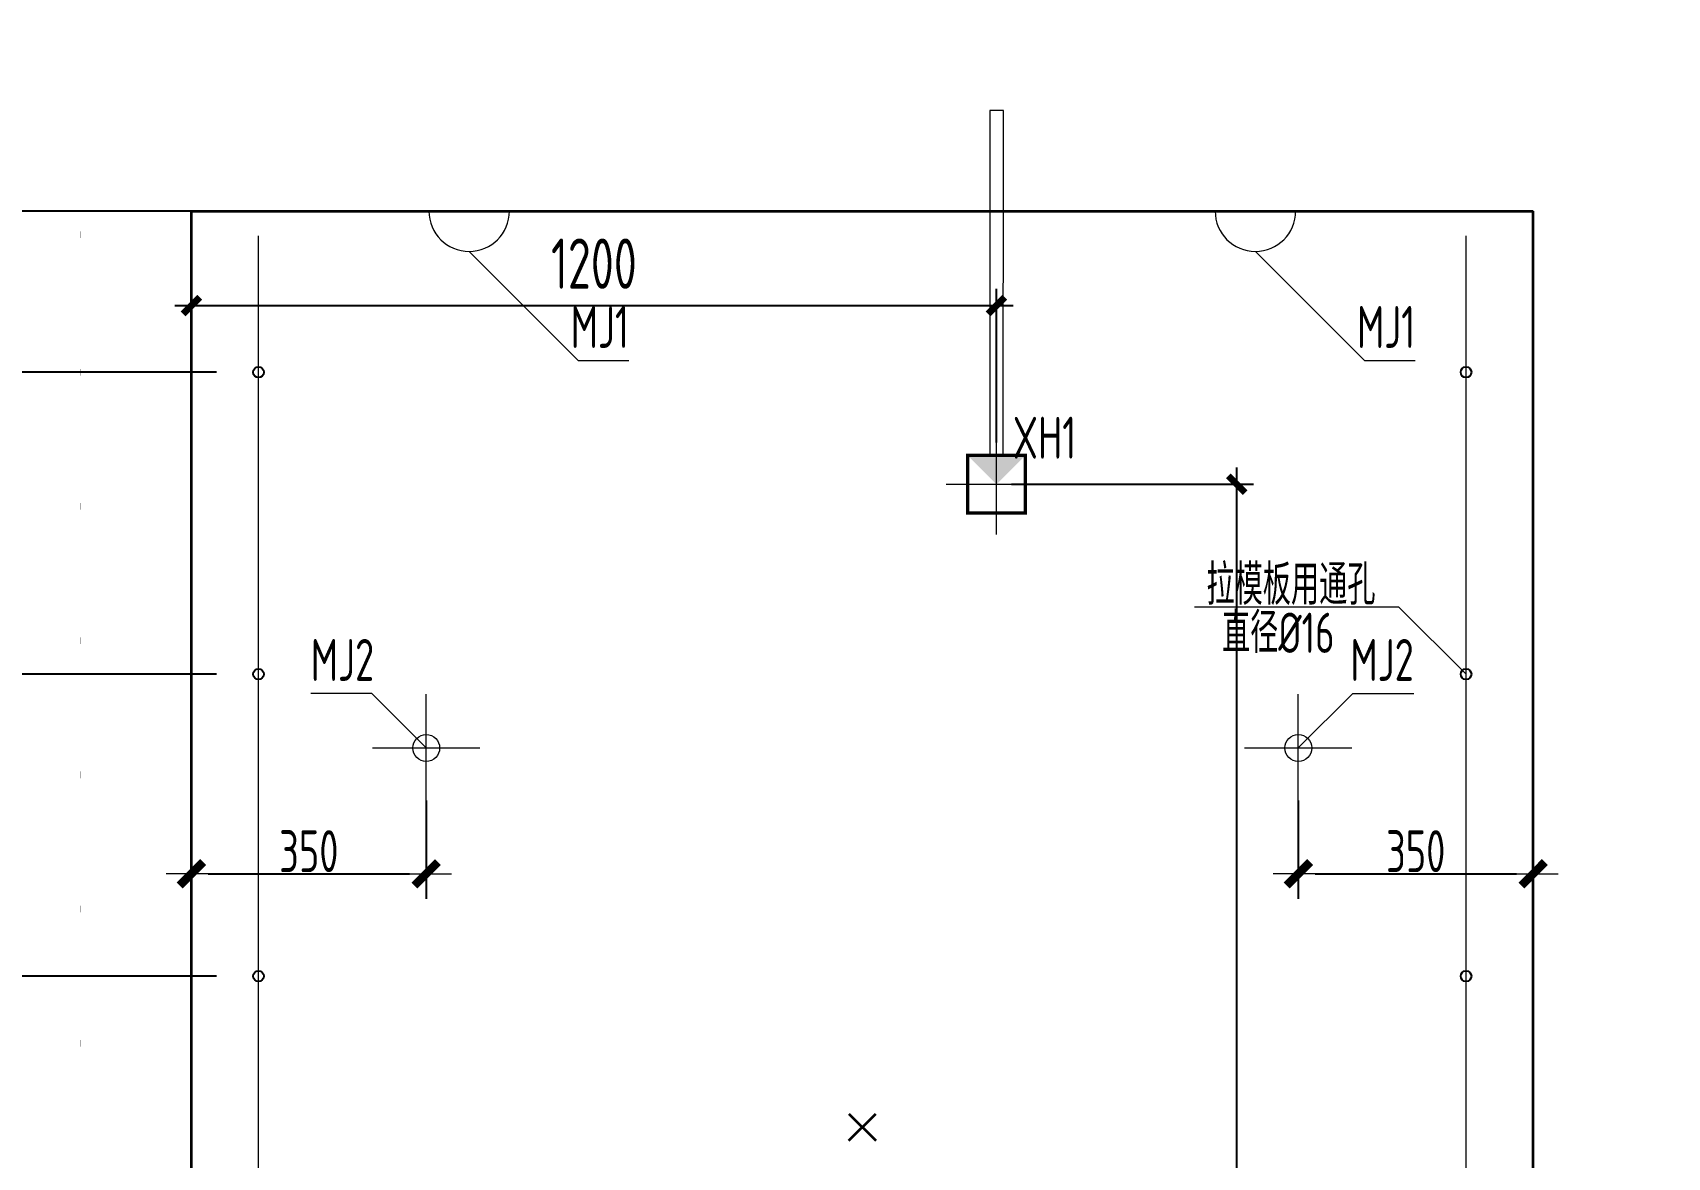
# Model space of a CAD drawing. Extents: x -85320 to 1679916, y -1321939 to 627.
# Drawn here: x 1508007 to 1517754, y -843974 to -837270 of the extents above; entities that cross this region are included whole.
import ezdxf
from ezdxf.enums import TextEntityAlignment as Align

# ---------------------------------------------------------------- set-up
doc = ezdxf.new("R2010")
doc.units = 0
doc.header["$LTSCALE"] = 1000
doc.linetypes.add('DOTE', pattern=[2.42, 2, -0.2, 0.02, -0.2])
for name, color, linetype in [('DIAN BOX', 7, 'Continuous'), ('S_WALL', 9, 'Continuous'), ('套筒垫片', 7, 'Continuous'), ('拉模', 7, 'Continuous'), ('详图符号', 7, 'Continuous')]:
    doc.layers.add(name, color=color, linetype=linetype)
for name, color, linetype, lineweight in [('WCOL', 7, 'Continuous', 0), ('参数表文字', 7, 'Continuous', 18), ('手孔', 6, 'Continuous', 0), ('直线', 7, 'Continuous', 18), ('预制墙埋件', 8, 'Continuous', 18), ('预制墙墙身水平筋', 130, 'Continuous', 18), ('预制墙墙身纵向受力筋', 1, 'Continuous', 18), ('预制墙详图标注', 3, 'Continuous', 18), ('预制墙详图轮廓', 3, 'Continuous', 35)]:
    doc.layers.add(name, color=color, linetype=linetype, lineweight=lineweight)
doc.styles.add('TSSD_Dimension', font='tssdeng.shx', dxfattribs={"width": 0.7, "bigfont": 'hztxt.shx'})
doc.styles.add('TSSD_Num', font='tssdeng.shx', dxfattribs={"width": 0.7, "bigfont": 'hztxt.shx'})
doc.styles.add('TSSD_Rein', font='Tssdeng.shx', dxfattribs={"width": 0.7, "bigfont": 'hztxt.shx'})
doc.styles.add('样式 1', font='yjkeng.shx', dxfattribs={"width": 0.7, "bigfont": 'yjkchn.shx'})
doc.dimstyles.new('标注', dxfattribs={"dimtxt": 300, "dimasz": 100, "dimexe": 100, "dimexo": 250, "dimgap": 100, "dimtad": 1, "dimdec": 0, "dimlfac": 0.25, "dimzin": 0, "dimdsep": 46, "dimtxsty": 'TSSD_Dimension', "dimblk": 'ARCHTICK', "dimcen": 0, "dimdle": 100, "dimclrt": 7, "dimadec": 0, "dimazin": 0, "dimtfac": 1, "dimtdec": 0, "dimtix": 1, "dimtmove": 2, "dimatfit": 3, "dimfxl": 1, "dimtolj": 1, "dimtzin": 0, "dimarcsym": 0})
doc.dimstyles.new('盈建科结构', dxfattribs={"dimscale": 100, "dimtxt": 2.5, "dimasz": 1, "dimexe": 1.5, "dimexo": 0.625, "dimgap": 0.1, "dimtad": 1, "dimdec": 0, "dimrnd": 1, "dimzin": 0, "dimdsep": 46, "dimtxsty": '样式 1', "dimblk": '_yjkbk', "dimblk1": 'ARCHTICK', "dimblk2": 'ARCHTICK', "dimcen": 0.09, "dimadec": 0, "dimazin": 0, "dimtfac": 1, "dimtdec": 4, "dimtix": 1, "dimtmove": 2, "dimatfit": 3, "dimfxl": 1, "dimtolj": 1, "dimtzin": 0, "dimarcsym": 0})

# ---------------------------------------------------------------- blocks, each defined once
blk = doc.blocks.new('_ArchTick')
at = {"color": 0, "linetype": 'ByBlock', "const_width": 0.4}
blk.add_lwpolyline([(-0.5, -0.5), (0.5, 0.5)], dxfattribs=at)
blk = doc.blocks.new('*D1952')
at = {"layer": 'Defpoints', "color": 0, "transparency": 16777216}
for p in [(1513753.7, -838896.4), (1508953.7, -839961.6), (1513753.7, -839961.6)]:
    blk.add_point(p, dxfattribs=at)
at = {"layer": '手孔', "color": 0, "lineweight": -2, "transparency": 16777216}
for p, q in [((1508953.7, -839711.6), (1508953.7, -838796.4)), ((1513753.7, -839711.6), (1513753.7, -838796.4)), ((1508853.7, -838896.4), (1513853.7, -838896.4))]:
    blk.add_line(p, q, dxfattribs=at)
at = {"layer": '手孔', "color": 0, "lineweight": -2, "transparency": 16777216, "xscale": 100, "yscale": 100, "zscale": 100, "rotation": 180}
blk.add_blockref('_ArchTick', (1508953.7, -838896.4), dxfattribs=at)
at = {"layer": '手孔', "color": 0, "lineweight": -2, "transparency": 16777216, "xscale": 100, "yscale": 100, "zscale": 100}
blk.add_blockref('_ArchTick', (1513753.7, -838896.4), dxfattribs=at)
at = {"layer": '手孔', "color": 7, "transparency": 16777216, "insert": (1511353.7, -838646.4), "char_height": 300, "attachment_point": 5, "style": 'TSSD_Dimension'}
blk.add_mtext('\\A1;1200', dxfattribs=at)
blk = doc.blocks.new('*D1953')
at = {"layer": 'Defpoints', "color": 0, "transparency": 16777216}
for p in [(1513593.7, -839961.6), (1515186.4, -839961.6), (1515727.6, -849253.6)]:
    blk.add_point(p, dxfattribs=at)
at = {"layer": '手孔', "color": 0, "lineweight": -2, "transparency": 16777216}
for p, q in [((1515186.4, -849353.6), (1515186.4, -839861.6)), ((1513843.7, -839961.6), (1515286.4, -839961.6)), ((1515477.6, -849253.6), (1515086.4, -849253.6))]:
    blk.add_line(p, q, dxfattribs=at)
at = {"layer": '手孔', "color": 0, "lineweight": -2, "transparency": 16777216, "xscale": 100, "yscale": 100, "zscale": 100}
for p, rotation in [((1515186.4, -839961.6), 90), ((1515186.4, -849253.6), 270)]:
    blk.add_blockref('_ArchTick', p, dxfattribs=dict(at, rotation=rotation))
at = {"layer": '手孔', "color": 7, "transparency": 16777216, "insert": (1514936.4, -844607.6), "char_height": 300, "attachment_point": 5, "rotation": 90, "style": 'TSSD_Dimension'}
blk.add_mtext('\\A1;2323', dxfattribs=at)
blk = doc.blocks.new('线盒反')
at = {"layer": 'DIAN BOX'}
h = blk.add_hatch(color=256, dxfattribs=at)
h.dxf.hatch_style = 1
h.paths.add_polyline_path([(1384986.3, -744412.7), (1384814.3, -744240.7), (1385158.3, -744240.7)])
at = {"color": 6, "const_width": 20}
blk.add_lwpolyline([(1384814.3, -744240.7), (1384814.3, -744240.7), (1385158.3, -744240.7), (1385158.3, -744584.7), (1384814.3, -744584.7), (1384814.3, -744240.7)], dxfattribs=at)
at = {"layer": 'WCOL', "color": 4, "linetype": 'DOTE'}
for p, q in [((1384986.3, -744712), (1384986.3, -744113.3)), ((1385285.7, -744412.7), (1384687, -744412.7))]:
    blk.add_line(p, q, dxfattribs=at)
at = {"layer": 'WCOL', "color": 5}
blk.add_lwpolyline([(1385158.3, -744584.7), (1384814.3, -744584.7), (1384814.3, -744240.7), (1385158.3, -744240.7)], close=True, dxfattribs=at)
blk = doc.blocks.new('_yjkbk')
blk.add_line((-1, 0), (1.5, 0))
blk.add_lwpolyline([(-0.7, -0.7, 0.5, 0.5, 0), (0.7, 0.7, 0.5, 0.5, 0)], format="xyseb")
blk = doc.blocks.new('*D2049')
at = {"layer": 'Defpoints', "color": 0, "transparency": 16777216}
for p in [(1508953.7, -841783.6), (1510353.7, -841783.6), (1510353.7, -842283.6)]:
    blk.add_point(p, dxfattribs=at)
at = {"layer": '预制墙详图标注', "color": 0, "lineweight": -2, "transparency": 16777216}
for p, q in [((1508953.7, -841846.1), (1508953.7, -842433.6)), ((1510353.7, -841846.1), (1510353.7, -842433.6)), ((1509053.7, -842283.6), (1510253.7, -842283.6))]:
    blk.add_line(p, q, dxfattribs=at)
at = {"layer": '预制墙详图标注', "color": 0, "lineweight": -2, "transparency": 16777216, "xscale": 100, "yscale": 100, "zscale": 100, "rotation": 180}
blk.add_blockref('_yjkbk', (1508953.7, -842283.6), dxfattribs=at)
at = {"layer": '预制墙详图标注', "color": 0, "lineweight": -2, "transparency": 16777216, "xscale": 100, "yscale": 100, "zscale": 100}
blk.add_blockref('_yjkbk', (1510353.7, -842283.6), dxfattribs=at)
at = {"layer": '预制墙详图标注', "color": 0, "transparency": 16777216, "insert": (1509653.7, -842273.6), "char_height": 250, "attachment_point": 8, "style": '样式 1'}
blk.add_mtext('\\A1;350', dxfattribs=at)
blk = doc.blocks.new('*D2051')
at = {"layer": 'Defpoints', "color": 0, "transparency": 16777216}
for p in [(1515553.7, -841783.6), (1516953.7, -841783.6), (1516953.7, -842283.6)]:
    blk.add_point(p, dxfattribs=at)
at = {"layer": '预制墙详图标注', "color": 0, "lineweight": -2, "transparency": 16777216}
for p, q in [((1515553.7, -841846.1), (1515553.7, -842433.6)), ((1516953.7, -841846.1), (1516953.7, -842433.6)), ((1515653.7, -842283.6), (1516853.7, -842283.6))]:
    blk.add_line(p, q, dxfattribs=at)
at = {"layer": '预制墙详图标注', "color": 0, "lineweight": -2, "transparency": 16777216, "xscale": 100, "yscale": 100, "zscale": 100, "rotation": 180}
blk.add_blockref('_yjkbk', (1515553.7, -842283.6), dxfattribs=at)
at = {"layer": '预制墙详图标注', "color": 0, "lineweight": -2, "transparency": 16777216, "xscale": 100, "yscale": 100, "zscale": 100}
blk.add_blockref('_yjkbk', (1516953.7, -842283.6), dxfattribs=at)
at = {"layer": '预制墙详图标注', "color": 0, "transparency": 16777216, "insert": (1516253.7, -842273.6), "char_height": 250, "attachment_point": 8, "style": '样式 1'}
blk.add_mtext('\\A1;350', dxfattribs=at)
blk = doc.blocks.new('*D3015')
at = {"layer": 'Defpoints', "color": 0, "transparency": 16777216}
for p in [(1020088.1, -842246.6), (1021395.2, -842246.6), (1021395.2, -843206.6)]:
    blk.add_point(p, dxfattribs=at)
at = {"layer": '拉模', "color": 0, "lineweight": -2, "transparency": 16777216}
for p, q in [((1020088.1, -843306.6), (1020088.1, -842146.6)), ((1021145.2, -842246.6), (1019988.1, -842246.6)), ((1021145.2, -843206.6), (1019988.1, -843206.6))]:
    blk.add_line(p, q, dxfattribs=at)
at = {"layer": '拉模', "color": 0, "lineweight": -2, "transparency": 16777216, "xscale": 100, "yscale": 100, "zscale": 100}
for p, rotation in [((1020088.1, -842246.6), 90), ((1020088.1, -843206.6), 270)]:
    blk.add_blockref('_ArchTick', p, dxfattribs=dict(at, rotation=rotation))
at = {"layer": '拉模', "color": 7, "transparency": 16777216, "insert": (1019838.1, -842726.6), "char_height": 300, "attachment_point": 5, "rotation": 90, "style": 'TSSD_Dimension'}
blk.add_mtext('\\A1;240', dxfattribs=at)
blk = doc.blocks.new('*D3016')
at = {"layer": 'Defpoints', "color": 0, "transparency": 16777216}
for p in [(1021567.4, -839193.9), (1021167.4, -839294.6), (1021567.4, -839294.6)]:
    blk.add_point(p, dxfattribs=at)
at = {"layer": '拉模', "color": 0, "lineweight": -2, "transparency": 16777216}
for p, q in [((1021167.4, -839044.6), (1021167.4, -839093.9)), ((1021567.4, -839044.6), (1021567.4, -839093.9)), ((1021167.4, -839193.9), (1021067.4, -839193.9)), ((1021167.4, -839193.9), (1021567.4, -839193.9)), ((1021567.4, -839193.9), (1021667.4, -839193.9))]:
    blk.add_line(p, q, dxfattribs=at)
at = {"layer": '拉模', "color": 0, "lineweight": -2, "transparency": 16777216, "xscale": 100, "yscale": 100, "zscale": 100}
blk.add_blockref('_ArchTick', (1021167.4, -839193.9), dxfattribs=at)
at = {"layer": '拉模', "color": 0, "lineweight": -2, "transparency": 16777216, "xscale": 100, "yscale": 100, "zscale": 100, "rotation": 180}
blk.add_blockref('_ArchTick', (1021567.4, -839193.9), dxfattribs=at)
at = {"layer": '拉模', "color": 7, "transparency": 16777216, "insert": (1021367.4, -838943.9), "char_height": 300, "attachment_point": 5, "style": 'TSSD_Dimension'}
blk.add_mtext('\\A1;100', dxfattribs=at)
blk = doc.blocks.new('*D3017')
at = {"layer": 'Defpoints', "color": 0, "transparency": 16777216}
for p in [(1021567.4, -840446.6), (1020088.1, -842246.6), (1021567.4, -842246.6)]:
    blk.add_point(p, dxfattribs=at)
at = {"layer": '拉模', "color": 0, "lineweight": -2, "transparency": 16777216}
for p, q in [((1020088.1, -840346.6), (1020088.1, -842346.6)), ((1021317.4, -840446.6), (1019988.1, -840446.6)), ((1021317.4, -842246.6), (1019988.1, -842246.6))]:
    blk.add_line(p, q, dxfattribs=at)
at = {"layer": '拉模', "color": 0, "lineweight": -2, "transparency": 16777216, "xscale": 100, "yscale": 100, "zscale": 100}
for p, rotation in [((1020088.1, -840446.6), 90), ((1020088.1, -842246.6), 270)]:
    blk.add_blockref('_ArchTick', p, dxfattribs=dict(at, rotation=rotation))
at = {"layer": '拉模', "color": 7, "transparency": 16777216, "insert": (1019838.1, -841346.6), "char_height": 300, "attachment_point": 5, "rotation": 90, "style": 'TSSD_Dimension'}
blk.add_mtext('\\A1;450', dxfattribs=at)
blk = doc.blocks.new('*D3018')
at = {"layer": 'Defpoints', "color": 0, "transparency": 16777216}
for p in [(1021567.4, -838646.6), (1020088.1, -840446.6), (1021567.4, -840446.6)]:
    blk.add_point(p, dxfattribs=at)
at = {"layer": '拉模', "color": 0, "lineweight": -2, "transparency": 16777216}
for p, q in [((1020088.1, -838546.6), (1020088.1, -840546.6)), ((1021317.4, -838646.6), (1019988.1, -838646.6)), ((1021317.4, -840446.6), (1019988.1, -840446.6))]:
    blk.add_line(p, q, dxfattribs=at)
at = {"layer": '拉模', "color": 0, "lineweight": -2, "transparency": 16777216, "xscale": 100, "yscale": 100, "zscale": 100}
for p, rotation in [((1020088.1, -838646.6), 90), ((1020088.1, -840446.6), 270)]:
    blk.add_blockref('_ArchTick', p, dxfattribs=dict(at, rotation=rotation))
at = {"layer": '拉模', "color": 7, "transparency": 16777216, "insert": (1019838.1, -839546.6), "char_height": 300, "attachment_point": 5, "rotation": 90, "style": 'TSSD_Dimension'}
blk.add_mtext('\\A1;450', dxfattribs=at)
blk = doc.blocks.new('*D3019')
at = {"layer": 'Defpoints', "color": 0, "transparency": 16777216}
for p in [(1021567.4, -836846.6), (1020088.1, -838646.6), (1021567.4, -838646.6)]:
    blk.add_point(p, dxfattribs=at)
at = {"layer": '拉模', "color": 0, "lineweight": -2, "transparency": 16777216}
for p, q in [((1020088.1, -836746.6), (1020088.1, -838746.6)), ((1021317.4, -836846.6), (1019988.1, -836846.6)), ((1021317.4, -838646.6), (1019988.1, -838646.6))]:
    blk.add_line(p, q, dxfattribs=at)
at = {"layer": '拉模', "color": 0, "lineweight": -2, "transparency": 16777216, "xscale": 100, "yscale": 100, "zscale": 100}
for p, rotation in [((1020088.1, -836846.6), 90), ((1020088.1, -838646.6), 270)]:
    blk.add_blockref('_ArchTick', p, dxfattribs=dict(at, rotation=rotation))
at = {"layer": '拉模', "color": 7, "transparency": 16777216, "insert": (1019838.1, -837746.6), "char_height": 300, "attachment_point": 5, "rotation": 90, "style": 'TSSD_Dimension'}
blk.add_mtext('\\A1;450', dxfattribs=at)
blk = doc.blocks.new('*D3020')
at = {"layer": 'Defpoints', "color": 0, "transparency": 16777216}
for p in [(1021567.4, -835046.6), (1020088.1, -836846.6), (1021567.4, -836846.6)]:
    blk.add_point(p, dxfattribs=at)
at = {"layer": '拉模', "color": 0, "lineweight": -2, "transparency": 16777216}
for p, q in [((1020088.1, -834946.6), (1020088.1, -836946.6)), ((1021317.4, -835046.6), (1019988.1, -835046.6)), ((1021317.4, -836846.6), (1019988.1, -836846.6))]:
    blk.add_line(p, q, dxfattribs=at)
at = {"layer": '拉模', "color": 0, "lineweight": -2, "transparency": 16777216, "xscale": 100, "yscale": 100, "zscale": 100}
for p, rotation in [((1020088.1, -835046.6), 90), ((1020088.1, -836846.6), 270)]:
    blk.add_blockref('_ArchTick', p, dxfattribs=dict(at, rotation=rotation))
at = {"layer": '拉模', "color": 7, "transparency": 16777216, "insert": (1019838.1, -835946.6), "char_height": 300, "attachment_point": 5, "rotation": 90, "style": 'TSSD_Dimension'}
blk.add_mtext('\\A1;450', dxfattribs=at)
blk = doc.blocks.new('*D3021')
at = {"layer": 'Defpoints', "color": 0, "transparency": 16777216}
for p in [(1021567.4, -833246.6), (1020088.1, -835046.6), (1021567.4, -835046.6)]:
    blk.add_point(p, dxfattribs=at)
at = {"layer": '拉模', "color": 0, "lineweight": -2, "transparency": 16777216}
for p, q in [((1020088.1, -833146.6), (1020088.1, -835146.6)), ((1021317.4, -833246.6), (1019988.1, -833246.6)), ((1021317.4, -835046.6), (1019988.1, -835046.6))]:
    blk.add_line(p, q, dxfattribs=at)
at = {"layer": '拉模', "color": 0, "lineweight": -2, "transparency": 16777216, "xscale": 100, "yscale": 100, "zscale": 100}
for p, rotation in [((1020088.1, -833246.6), 90), ((1020088.1, -835046.6), 270)]:
    blk.add_blockref('_ArchTick', p, dxfattribs=dict(at, rotation=rotation))
at = {"layer": '拉模', "color": 7, "transparency": 16777216, "insert": (1019838.1, -834146.6), "char_height": 300, "attachment_point": 5, "rotation": 90, "style": 'TSSD_Dimension'}
blk.add_mtext('\\A1;450', dxfattribs=at)
blk = doc.blocks.new('*D3022')
at = {"layer": 'Defpoints', "color": 0, "transparency": 16777216}
for p in [(1020088.1, -832286.6), (1021567.4, -832286.6), (1021567.4, -833246.6)]:
    blk.add_point(p, dxfattribs=at)
at = {"layer": '拉模', "color": 0, "lineweight": -2, "transparency": 16777216}
for p, q in [((1020088.1, -833346.6), (1020088.1, -832186.6)), ((1021317.4, -832286.6), (1019988.1, -832286.6)), ((1021317.4, -833246.6), (1019988.1, -833246.6))]:
    blk.add_line(p, q, dxfattribs=at)
at = {"layer": '拉模', "color": 0, "lineweight": -2, "transparency": 16777216, "xscale": 100, "yscale": 100, "zscale": 100}
for p, rotation in [((1020088.1, -832286.6), 90), ((1020088.1, -833246.6), 270)]:
    blk.add_blockref('_ArchTick', p, dxfattribs=dict(at, rotation=rotation))
at = {"layer": '拉模', "color": 7, "transparency": 16777216, "insert": (1019838.1, -832766.6), "char_height": 300, "attachment_point": 5, "rotation": 90, "style": 'TSSD_Dimension'}
blk.add_mtext('\\A1;240', dxfattribs=at)
blk = doc.blocks.new('拉模孔')
at = {"layer": 'S_WALL'}
for centre in [(1021567.4, -833246.6), (1021567.4, -835046.6), (1021567.4, -836846.6), (1021567.4, -838646.6), (1021567.4, -840446.6), (1021567.4, -842246.6)]:
    blk.add_circle(centre, 32, dxfattribs=at)
at = {"layer": '拉模', "color": 3, "lineweight": 0}
blk.add_line((1021567.4, -843206.6), (1021567.4, -832432.7), dxfattribs=at)
at = {"layer": '拉模', "color": 3}
for base, p1, p2, picture, middle in [((1020088.1, -832286.6), (1021567.4, -833246.6), (1021567.4, -832286.6), '*D3022', (1019838.1, -832766.6)), ((1020088.1, -835046.6), (1021567.4, -833246.6), (1021567.4, -835046.6), '*D3021', (1019838.1, -834146.6)), ((1020088.1, -836846.6), (1021567.4, -835046.6), (1021567.4, -836846.6), '*D3020', (1019838.1, -835946.6)), ((1020088.1, -838646.6), (1021567.4, -836846.6), (1021567.4, -838646.6), '*D3019', (1019838.1, -837746.6)), ((1020088.1, -840446.6), (1021567.4, -838646.6), (1021567.4, -840446.6), '*D3018', (1019838.1, -839546.6)), ((1020088.1, -842246.6), (1021567.4, -840446.6), (1021567.4, -842246.6), '*D3017', (1019838.1, -841346.6)), ((1020088.1, -842246.6), (1021395.2, -843206.6), (1021395.2, -842246.6), '*D3015', (1019838.1, -842726.6))]:
    dim = blk.add_linear_dim(base=base, p1=p1, p2=p2, angle=90, dimstyle='标注', dxfattribs=at)
    dim.commit()
    dim.dimension.update_dxf_attribs({"geometry": picture, "text_midpoint": middle})
dim = blk.add_linear_dim(base=(1021567.4, -839193.9), p1=(1021167.4, -839294.6), p2=(1021567.4, -839294.6), dimstyle='标注', dxfattribs=at)
dim.commit()
dim.dimension.update_dxf_attribs({"geometry": '*D3016', "text_midpoint": (1021367.4, -838943.9)})

msp = doc.modelspace()

# ---------------------------------------------------------------- linework, layer by layer
at = {"layer": 'S_WALL'}
for centre in [(1516553.684, -839293.637), (1516553.684, -841093.637), (1516553.684, -842893.637)]:
    msp.add_circle(centre, 32, dxfattribs=at)
at = {"layer": 'WCOL', "color": 7}
msp.add_lwpolyline([(1513713.684, -839789.636), (1513793.684, -839789.636), (1513795.048, -837733.636), (1513715.048, -837733.636)], close=True, dxfattribs=at)
at = {"layer": '套筒垫片', "linetype": 'Continuous', "lineweight": 0}
msp.add_lwpolyline([(1516553.684, -841093.637), (1516153.684, -840693.637), (1514933.609, -840693.637)], dxfattribs=at)
at = {"layer": '拉模', "color": 3, "lineweight": 0}
msp.add_line((1516553.684, -849253.637), (1516553.684, -838479.737), dxfattribs=at)
at = {"layer": '直线', "lineweight": 18}
for points in [[(1510609.684, -838573.636), (1511259.684, -839223.636), (1511562.568, -839223.636)], [(1515297.684, -838573.636), (1515947.684, -839223.636), (1516250.568, -839223.636)], [(1510353.684, -841533.636), (1510028.684, -841208.636), (1509665.222, -841208.636)], [(1515553.684, -841533.636), (1515878.684, -841208.636), (1516242.145, -841208.636)]]:
    msp.add_lwpolyline(points, dxfattribs=at)
at = {"layer": '预制墙埋件', "lineweight": 18}
for p, q in [((1510353.684, -841853.636), (1510353.684, -841213.636)), ((1515553.684, -841853.636), (1515553.684, -841213.636)), ((1510033.684, -841533.636), (1510673.684, -841533.636)), ((1515233.684, -841533.636), (1515873.684, -841533.636))]:
    msp.add_line(p, q, dxfattribs=at)
for centre in [(1510353.684, -841533.636), (1515553.684, -841533.636)]:
    msp.add_circle(centre, 80, dxfattribs=at)
for centre in [(1510609.684, -838333.636), (1515297.684, -838333.636)]:
    msp.add_arc(centre, 240, 180, 0, dxfattribs=at)
at = {"layer": '预制墙墙身水平筋', "lineweight": 18, "const_width": 0.18}
for points in [[(1508290.219, -838493.636), (1508153.684, -838493.636), (1508153.684, -838453.636), (1508953.684, -838453.636), (1508953.684, -838493.636), (1508153.684, -838493.636), (1508153.684, -838453.636), (1508290.219, -838453.636)], [(1508290.219, -838493.636), (1508153.684, -838493.636), (1508153.684, -838453.636), (1508953.684, -838453.636), (1508953.684, -838493.636), (1508153.684, -838493.636), (1508153.684, -838453.636), (1508290.219, -838453.636)], [(1516953.684, -838453.636), (1517753.684, -838453.636), (1517753.684, -838493.636), (1517617.148, -838493.636), (1517617.148, -838453.636), (1517753.684, -838453.636), (1517753.684, -838493.636), (1516953.684, -838493.636)], [(1516953.684, -838453.636), (1517753.684, -838453.636), (1517753.684, -838493.636), (1517617.148, -838493.636), (1517617.148, -838453.636), (1517753.684, -838453.636), (1517753.684, -838493.636), (1516953.684, -838493.636)], [(1508290.219, -839313.636), (1508153.684, -839313.636), (1508153.684, -839273.636), (1508953.684, -839273.636), (1508953.684, -839313.636), (1508153.684, -839313.636), (1508153.684, -839273.636), (1508290.219, -839273.636)], [(1508290.219, -839313.636), (1508153.684, -839313.636), (1508153.684, -839273.636), (1508953.684, -839273.636), (1508953.684, -839313.636), (1508153.684, -839313.636), (1508153.684, -839273.636), (1508290.219, -839273.636)], [(1516953.684, -839273.636), (1517753.684, -839273.636), (1517753.684, -839313.636), (1517617.148, -839313.636), (1517617.148, -839273.636), (1517753.684, -839273.636), (1517753.684, -839313.636), (1516953.684, -839313.636)], [(1516953.684, -839273.636), (1517753.684, -839273.636), (1517753.684, -839313.636), (1517617.148, -839313.636), (1517617.148, -839273.636), (1517753.684, -839273.636), (1517753.684, -839313.636), (1516953.684, -839313.636)], [(1508290.219, -840113.636), (1508153.684, -840113.636), (1508153.684, -840073.636), (1508953.684, -840073.636), (1508953.684, -840113.636), (1508153.684, -840113.636), (1508153.684, -840073.636), (1508290.219, -840073.636)], [(1508290.219, -840113.636), (1508153.684, -840113.636), (1508153.684, -840073.636), (1508953.684, -840073.636), (1508953.684, -840113.636), (1508153.684, -840113.636), (1508153.684, -840073.636), (1508290.219, -840073.636)], [(1516953.684, -840073.636), (1517753.684, -840073.636), (1517753.684, -840113.636), (1517617.148, -840113.636), (1517617.148, -840073.636), (1517753.684, -840073.636), (1517753.684, -840113.636), (1516953.684, -840113.636)], [(1516953.684, -840073.636), (1517753.684, -840073.636), (1517753.684, -840113.636), (1517617.148, -840113.636), (1517617.148, -840073.636), (1517753.684, -840073.636), (1517753.684, -840113.636), (1516953.684, -840113.636)], [(1508290.219, -840913.636), (1508153.684, -840913.636), (1508153.684, -840873.636), (1508953.684, -840873.636), (1508953.684, -840913.636), (1508153.684, -840913.636), (1508153.684, -840873.636), (1508290.219, -840873.636)], [(1508290.219, -840913.636), (1508153.684, -840913.636), (1508153.684, -840873.636), (1508953.684, -840873.636), (1508953.684, -840913.636), (1508153.684, -840913.636), (1508153.684, -840873.636), (1508290.219, -840873.636)], [(1516953.684, -840873.636), (1517753.684, -840873.636), (1517753.684, -840913.636), (1517617.148, -840913.636), (1517617.148, -840873.636), (1517753.684, -840873.636), (1517753.684, -840913.636), (1516953.684, -840913.636)], [(1516953.684, -840873.636), (1517753.684, -840873.636), (1517753.684, -840913.636), (1517617.148, -840913.636), (1517617.148, -840873.636), (1517753.684, -840873.636), (1517753.684, -840913.636), (1516953.684, -840913.636)], [(1508290.219, -841713.636), (1508153.684, -841713.636), (1508153.684, -841673.636), (1508953.684, -841673.636), (1508953.684, -841713.636), (1508153.684, -841713.636), (1508153.684, -841673.636), (1508290.219, -841673.636)], [(1508290.219, -841713.636), (1508153.684, -841713.636), (1508153.684, -841673.636), (1508953.684, -841673.636), (1508953.684, -841713.636), (1508153.684, -841713.636), (1508153.684, -841673.636), (1508290.219, -841673.636)], [(1516953.684, -841673.636), (1517753.684, -841673.636), (1517753.684, -841713.636), (1517617.148, -841713.636), (1517617.148, -841673.636), (1517753.684, -841673.636), (1517753.684, -841713.636), (1516953.684, -841713.636)], [(1516953.684, -841673.636), (1517753.684, -841673.636), (1517753.684, -841713.636), (1517617.148, -841713.636), (1517617.148, -841673.636), (1517753.684, -841673.636), (1517753.684, -841713.636), (1516953.684, -841713.636)], [(1508290.219, -842513.636), (1508153.684, -842513.636), (1508153.684, -842473.636), (1508953.684, -842473.636), (1508953.684, -842513.636), (1508153.684, -842513.636), (1508153.684, -842473.636), (1508290.219, -842473.636)], [(1508290.219, -842513.636), (1508153.684, -842513.636), (1508153.684, -842473.636), (1508953.684, -842473.636), (1508953.684, -842513.636), (1508153.684, -842513.636), (1508153.684, -842473.636), (1508290.219, -842473.636)], [(1516953.684, -842473.636), (1517753.684, -842473.636), (1517753.684, -842513.636), (1517617.148, -842513.636), (1517617.148, -842473.636), (1517753.684, -842473.636), (1517753.684, -842513.636), (1516953.684, -842513.636)], [(1516953.684, -842473.636), (1517753.684, -842473.636), (1517753.684, -842513.636), (1517617.148, -842513.636), (1517617.148, -842473.636), (1517753.684, -842473.636), (1517753.684, -842513.636), (1516953.684, -842513.636)], [(1508290.219, -843313.636), (1508153.684, -843313.636), (1508153.684, -843273.636), (1508953.684, -843273.636), (1508953.684, -843313.636), (1508153.684, -843313.636), (1508153.684, -843273.636), (1508290.219, -843273.636)], [(1508290.219, -843313.636), (1508153.684, -843313.636), (1508153.684, -843273.636), (1508953.684, -843273.636), (1508953.684, -843313.636), (1508153.684, -843313.636), (1508153.684, -843273.636), (1508290.219, -843273.636)], [(1516953.684, -843273.636), (1517753.684, -843273.636), (1517753.684, -843313.636), (1517617.148, -843313.636), (1517617.148, -843273.636), (1517753.684, -843273.636), (1517753.684, -843313.636), (1516953.684, -843313.636)], [(1516953.684, -843273.636), (1517753.684, -843273.636), (1517753.684, -843313.636), (1517617.148, -843313.636), (1517617.148, -843273.636), (1517753.684, -843273.636), (1517753.684, -843313.636), (1516953.684, -843313.636)]]:
    msp.add_lwpolyline(points, close=True, dxfattribs=at)
at = {"layer": '预制墙墙身纵向受力筋', "lineweight": 18, "const_width": 0.18}
for points in [[(1509521.684, -838333.636), (1509521.684, -837269.636), (1509585.684, -837269.636), (1509585.684, -838333.636)], [(1510321.684, -838333.636), (1510321.684, -837269.636), (1510385.684, -837269.636), (1510385.684, -838333.636)], [(1511121.684, -838333.636), (1511121.684, -837269.636), (1511185.684, -837269.636), (1511185.684, -838333.636)], [(1511921.684, -838333.636), (1511921.684, -837269.636), (1511985.684, -837269.636), (1511985.684, -838333.636)], [(1512721.684, -838333.636), (1512721.684, -837269.636), (1512785.684, -837269.636), (1512785.684, -838333.636)], [(1513521.684, -838333.636), (1513521.684, -837269.636), (1513585.684, -837269.636), (1513585.684, -838333.636)], [(1514321.684, -838333.636), (1514321.684, -837269.636), (1514385.684, -837269.636), (1514385.684, -838333.636)], [(1515121.684, -838333.636), (1515121.684, -837269.636), (1515185.684, -837269.636), (1515185.684, -838333.636)], [(1515921.684, -838333.636), (1515921.684, -837269.636), (1515985.684, -837269.636), (1515985.684, -838333.636)]]:
    msp.add_lwpolyline(points, close=True, dxfattribs=at)
at = {"layer": '预制墙详图标注', "lineweight": 35}
for p, q in [((1512873.684, -843713.636), (1513033.684, -843873.636)), ((1512873.684, -843873.636), (1513033.684, -843713.636))]:
    msp.add_line(p, q, dxfattribs=at)
at = {"layer": '预制墙详图轮廓', "lineweight": 35}
for p, q in [((1508953.684, -838333.636), (1516953.684, -838333.636)), ((1508953.684, -849253.636), (1508953.684, -838333.636)), ((1516953.684, -849253.636), (1516953.684, -838333.636))]:
    msp.add_line(p, q, dxfattribs=at)

# ---------------------------------------------------------------- block references
at = {"layer": 'WCOL', "color": 7, "xscale": -1}
msp.add_blockref('线盒反', (2898740.032, -95548.938), dxfattribs=at)
at = {"layer": '拉模', "color": 3}
msp.add_blockref('拉模孔', (487786.323, -6047.06), dxfattribs=at)

# ---------------------------------------------------------------- texts
at = {"layer": '参数表文字', "linetype": 'Continuous', "style": 'TSSD_Rein', "width": 0.7}
msp.add_text('XH1', height=250, dxfattribs=at).set_placement((1514040.11, -839683.866), align=Align.MIDDLE_CENTER)
at = {"layer": '直线', "linetype": 'Continuous', "style": '样式 1', "width": 0.7}
for s, p in [('MJ1', (1511562.568, -839223.636)), ('MJ1', (1516250.568, -839223.636)), ('MJ2', (1516242.145, -841208.636))]:
    msp.add_text(s, height=250, dxfattribs=at).set_placement(p, align=Align.BOTTOM_RIGHT)
msp.add_text('MJ2', height=250, dxfattribs=at).set_placement((1509665.222, -841208.636), align=Align.BOTTOM_LEFT)
at = {"layer": '详图符号', "lineweight": 0, "style": 'TSSD_Num', "width": 0.7}
msp.add_text('拉模板用通孔', height=240, dxfattribs=at).set_placement((1515005.687, -840440.175), align=Align.TOP_LEFT)
msp.add_text('直径%%C16', height=240, dxfattribs=at).set_placement((1515098.268, -840966.639))

# ---------------------------------------------------------------- dimensions: what is measured, and where the dimension line sits
at = {"layer": '手孔', "color": 3}
for base, p1, p2, angle, picture, middle in [((1513753.684, -838896.361), (1508953.684, -839961.636), (1513753.684, -839961.636), 180, '*D1952', (1511353.684, -838646.361)), ((1515186.408, -839961.636), (1515727.565, -849253.636), (1513593.684, -839961.636), 90, '*D1953', (1514936.408, -844607.636))]:
    dim = msp.add_linear_dim(base=base, p1=p1, p2=p2, angle=angle, dimstyle='标注', dxfattribs=at)
    dim.commit()
    dim.dimension.update_dxf_attribs({"geometry": picture, "text_midpoint": middle})
at = {"layer": '预制墙详图标注'}
for p1, p2, picture, middle in [((1508953.684, -841783.636), (1510353.684, -841783.636), '*D2049', (1509653.684, -842148.636)), ((1515553.684, -841783.636), (1516953.684, -841783.636), '*D2051', (1516253.684, -842148.636))]:
    dim = msp.add_aligned_dim(p1=p1, p2=p2, distance=-500, dimstyle='盈建科结构', override={"dimscale": 100, "dimtxt": 2.5, "dimasz": 1, "dimexe": 1.5, "dimexo": 0.625, "dimgap": 0.1, "dimtad": 1, "dimlfac": 0.25, "dimrnd": 5, "dimdle": 0, "dimtix": 1, "dimfxlon": 0}, dxfattribs=at)
    dim.commit()
    dim.dimension.update_dxf_attribs({"geometry": picture, "text_midpoint": middle})

doc.saveas('drawing.dxf')
